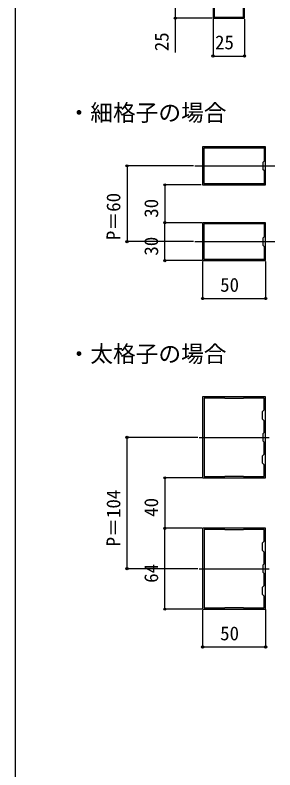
# Model space of a CAD drawing. Units: millimetres, scale not verified. Extents: x -875 to 875, y -1310 to 1300.
# Drawn here: x -875 to -669, y 107 to 704 of the extents above; entities that cross this region are included whole.
import ezdxf
from ezdxf.enums import TextEntityAlignment as Align

# ---------------------------------------------------------------- set-up
doc = ezdxf.new("R2010")
doc.units = ezdxf.units.MM
doc.header["$LTSCALE"] = 4
for name, color, linetype in [('0-2_USER1', 3, 'Continuous'), ('0-3_YKK_11', 7, 'Continuous'), ('0-4_YKK_12', 2, 'Continuous'), ('0-7_YKK_D', 6, 'Continuous'), ('0-8_YKK_ZWAK', 7, 'Continuous')]:
    doc.layers.add(name, color=color, linetype=linetype)
doc.styles.add('ＭＳ ゴシック', font='')
doc.styles.get('ＭＳ ゴシック').set_extended_font_data('MS Gothic')

msp = doc.modelspace()

# ---------------------------------------------------------------- linework, layer by layer
at = {"layer": '0-3_YKK_11'}
for points in [[(-692.894, 727), (-717.894, 727), (-717.894, 702.002), (-692.894, 702.002)], [(-693.694, 726.2), (-717.094, 726.2), (-717.094, 702.802), (-693.694, 702.802), (-693.694, 710.802), (-694.894, 712.002), (-694.894, 717.002), (-693.694, 718.202)], [(-726.165, 570), (-676.165, 570), (-676.165, 600), (-726.165, 600)], [(-725.165, 571), (-677.165, 571), (-677.165, 581), (-678.165, 582), (-678.165, 588), (-677.165, 589), (-677.165, 599), (-725.165, 599)], [(-726.165, 510), (-676.165, 510), (-676.165, 540), (-726.165, 540)], [(-725.165, 511), (-677.165, 511), (-677.165, 521), (-678.165, 522), (-678.165, 528), (-677.165, 529), (-677.165, 539), (-725.165, 539)], [(-726.165, 402), (-726.165, 338), (-676.165, 338), (-676.165, 402)], [(-724.965, 401), (-724.965, 339), (-708.665, 339), (-708.365, 339.3), (-693.965, 339.3), (-693.665, 339), (-677.365, 339), (-677.365, 348.2), (-678.665, 349.5), (-678.665, 355.5), (-677.365, 356.8), (-677.365, 366.2), (-678.165, 367), (-678.165, 373), (-677.365, 373.8), (-677.365, 383.2), (-678.665, 384.5), (-678.665, 390.5), (-677.365, 391.8), (-677.365, 401), (-693.665, 401), (-693.965, 400.7), (-708.365, 400.7), (-708.665, 401)], [(-726.165, 298), (-726.165, 234), (-676.165, 234), (-676.165, 298)], [(-724.965, 297), (-724.965, 235), (-708.665, 235), (-708.365, 235.3), (-693.965, 235.3), (-693.665, 235), (-677.365, 235), (-677.365, 244.2), (-678.665, 245.5), (-678.665, 251.5), (-677.365, 252.8), (-677.365, 262.2), (-678.165, 263), (-678.165, 269), (-677.365, 269.8), (-677.365, 279.2), (-678.665, 280.5), (-678.665, 286.5), (-677.365, 287.8), (-677.365, 297), (-693.665, 297), (-693.965, 296.7), (-708.365, 296.7), (-708.665, 297)]]:
    msp.add_lwpolyline(points, close=True, dxfattribs=at)
at = {"layer": '0-4_YKK_12'}
for p, q in [((-732.345, 585), (-668.785, 585)), ((-732.345, 525), (-668.785, 525)), ((-728.959, 370), (-673.371, 370)), ((-728.959, 266), (-673.371, 266))]:
    msp.add_line(p, q, dxfattribs=at)
at = {"layer": '0-7_YKK_D'}
for p, q in [((-718.594, 702.002), (-748.894, 702.002)), ((-717.894, 701.512), (-717.894, 671.002)), ((-692.894, 701.302), (-692.894, 671.002)), ((-717.894, 672.002), (-692.894, 672.002)), ((-733.345, 585), (-787.165, 585)), ((-786.165, 585), (-786.165, 525)), ((-727.24, 570), (-757.165, 570)), ((-756.165, 570), (-756.165, 540)), ((-726.865, 540), (-757.165, 540)), ((-726.865, 540), (-757.165, 540)), ((-756.165, 510), (-756.165, 540)), ((-733.345, 525), (-787.165, 525)), ((-726.865, 510), (-757.165, 510)), ((-726.165, 509.3), (-726.165, 479)), ((-676.165, 509.3), (-676.165, 479)), ((-726.165, 480), (-676.165, 480)), ((-729.959, 370), (-787.165, 370)), ((-786.165, 266), (-786.165, 370)), ((-726.865, 338), (-757.165, 338)), ((-756.165, 338), (-756.165, 298)), ((-726.865, 298), (-757.165, 298)), ((-726.865, 298), (-757.165, 298)), ((-756.165, 234), (-756.165, 298)), ((-729.959, 266), (-787.165, 266)), ((-726.865, 234), (-757.165, 234)), ((-726.165, 233.3), (-726.165, 203)), ((-676.165, 233.748), (-676.165, 203)), ((-676.165, 204), (-726.165, 204))]:
    msp.add_line(p, q, dxfattribs=at)
msp.add_lwpolyline([(-747.894, 727), (-747.894, 702.002), (-747.894, 674.9)], dxfattribs=at)
for centre in [(-747.894, 702.002), (-717.894, 672.002), (-692.894, 672.002), (-786.165, 585), (-756.165, 570), (-756.165, 540), (-756.165, 540), (-786.165, 525), (-756.165, 510), (-726.165, 480), (-676.165, 480), (-786.165, 370), (-756.165, 338), (-756.165, 298), (-756.165, 298), (-786.165, 266), (-756.165, 234), (-726.165, 204), (-676.165, 204)]:
    msp.add_circle(centre, 0.875, dxfattribs=at)
at = {"layer": '0-8_YKK_ZWAK'}
msp.add_line((-875, 1240), (-875, -1310), dxfattribs=at)

# ---------------------------------------------------------------- texts
at = {"layer": '0-2_USER1', "style": 'ＭＳ ゴシック'}
for s, p in [('・細格子の場合', (-833.295, 616.557)), ('・太格子の場合', (-833.295, 425.557))]:
    msp.add_text(s, height=13.2, dxfattribs=at).set_placement(p, align=Align.BOTTOM_LEFT)
at = {"layer": '0-7_YKK_D', "style": 'ＭＳ ゴシック'}
for s, p in [('25', (-749.894, 675.792)), ('P＝60', (-788.165, 526.151)), ('30', (-758.165, 543.92)), ('30', (-758.165, 513.92)), ('P＝104', (-788.165, 283.653)), ('40', (-758.165, 307.091)), ('64', (-758.165, 254.835))]:
    msp.add_text(s, height=11, rotation=90, dxfattribs=at).set_placement(p, align=Align.BOTTOM_LEFT)
for s, p in [('25', (-716.303, 674.002)), ('50', (-712.245, 482)), ('50', (-712.245, 206))]:
    msp.add_text(s, height=11, dxfattribs=at).set_placement(p, align=Align.BOTTOM_LEFT)

doc.saveas('drawing.dxf')
